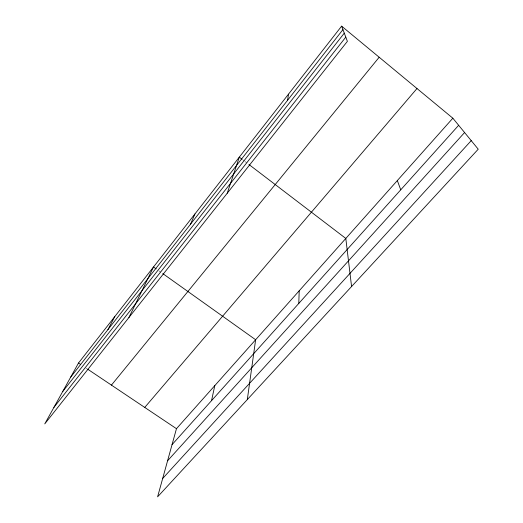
<?xml version="1.0" encoding="UTF-8"?>
<svg xmlns="http://www.w3.org/2000/svg" width="523" height="523" viewBox="0 0 523 523"><rect width="100%" height="100%" fill="white"/><g stroke="black" fill="none" stroke-linecap="round" stroke-linejoin="round"><path stroke-width="0.39" stroke-dasharray="2.62 1.96" d="M85.896 367.989L87.236 368.892M158.809 270.757L160.79 272.169M242.515 159.587L244.437 161.058M245.078 161.548L247.006 163.013"/><path stroke-width="0.78" d="M298.79 303.432L299.202 290.801M247.32 399.559L255.629 339.747L162.771 273.581M287.604 100.246L288.5 94.16M211.534 400.657L214.803 385.614M452.846 118.198L176.467 428.683L157.593 496.85L478.231 149.199L452.846 118.198L341.617 26.15L78.502 363.034L44.769 423.885L347.396 41.337L341.617 26.15M227.217 193.255L239.312 157.142L241.874 159.097M190.575 224.119L194.929 213.966M128.919 317.507L153.52 266.985L156.161 268.868M107.915 329.64L114.792 316.565M70.612 377.266L342.938 29.608M62.655 391.616L344.284 33.152M53.889 407.43L345.795 37.126M111.445 385.111L379.182 57.236M144.747 407.43L416.988 88.524M172.034 444.674L458.651 125.291M167.582 460.77L464.587 132.535M162.679 478.467L471.223 140.641M78.502 363.034L80.516 364.387M87.91 369.343L176.467 428.683M248.928 164.484L345.808 238.442L351.574 286.526M397.336 180.553L400.742 189.823"/></g></svg>
